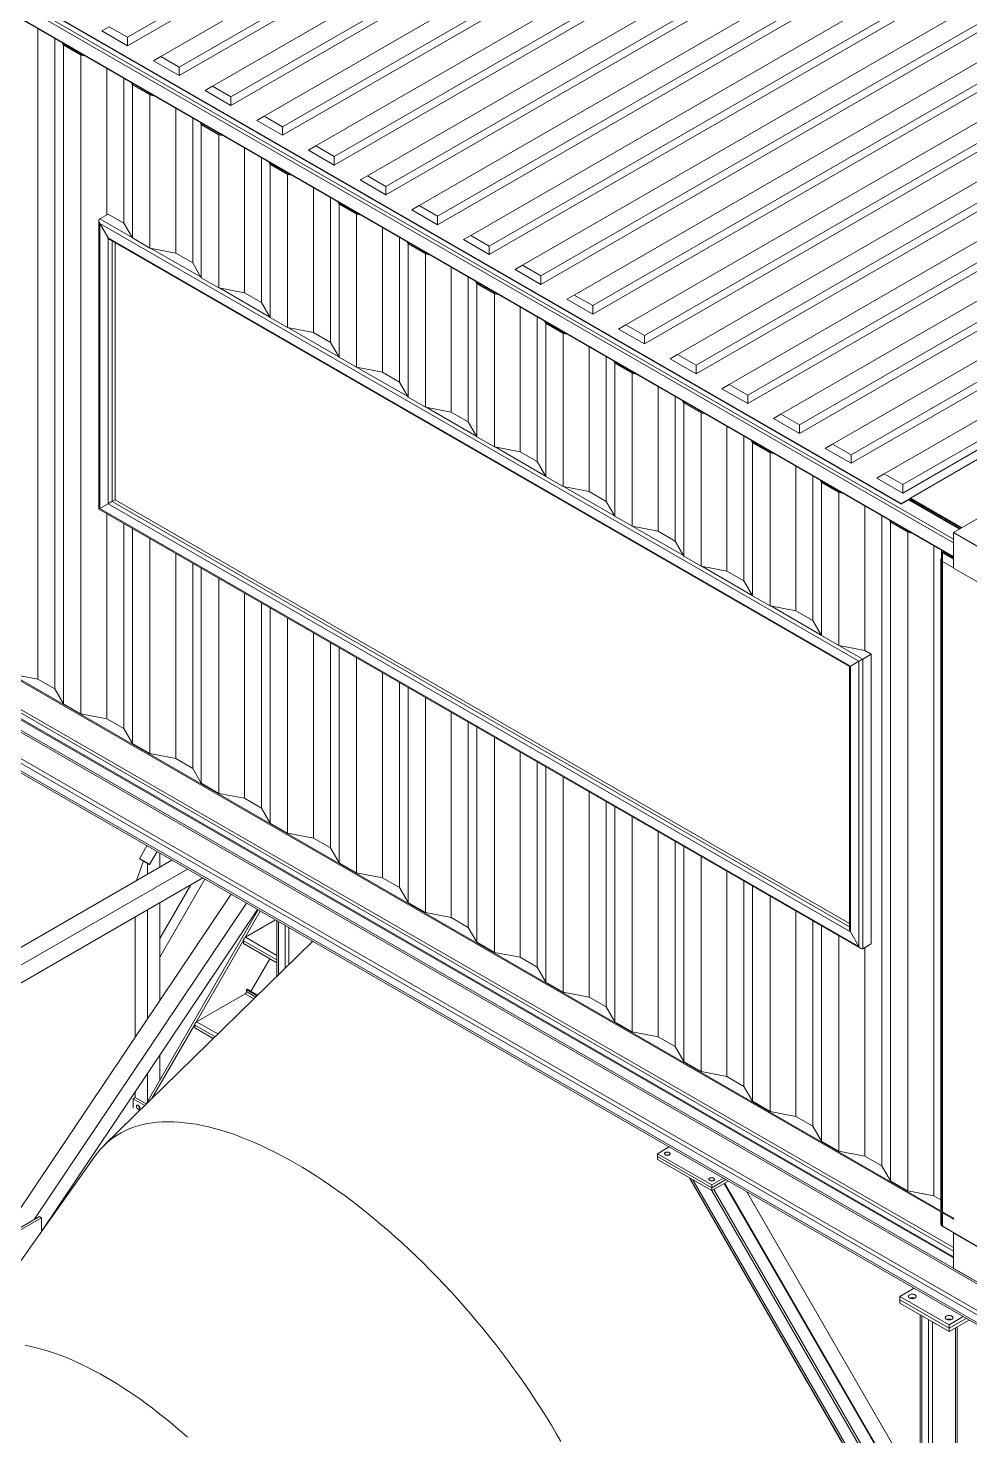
# Model space of a CAD drawing. Header units: millimetres. Extents: x 26816 to 90584, y 11074 to 56542.
# Drawn here: x 44217 to 46923, y 33464 to 37511 of the extents above; entities that cross this region are included whole.
import ezdxf

# ---------------------------------------------------------------- set-up
doc = ezdxf.new("R2010")
doc.units = ezdxf.units.MM
doc.layers.add('MAU_DO', color=1, linetype='Continuous')
doc.layers.add('MAU_XANH', color=5, linetype='Continuous')
doc.layers.add('MAU_TÍM', color=4, linetype='Continuous', lineweight=25)

msp = doc.modelspace()

# ---------------------------------------------------------------- linework, layer by layer
at = {"layer": 'MAU_DO', "linetype": 'Continuous', "lineweight": 0}
for p, q in [((44502.8, 37484.7), (46108, 38411.3)), ((46129.2, 38399.1), (44502.8, 37460.2)), ((42850.3, 38355.5), (46875.9, 36031.6)), ((42854.6, 38362.8), (46875.9, 36041.4)), ((46203.4, 38356.2), (44598.3, 37429.6)), ((42850.3, 38316.3), (46875.9, 35992.4)), ((42851.6, 38313.6), (46875.9, 35990.4)), ((44651.3, 37399), (46256.5, 38325.6)), ((46277.7, 38313.4), (44651.3, 37374.5)), ((43038.1, 38273.2), (46725.6, 36144.4)), ((43038.1, 38271.6), (46725.6, 36142.8)), ((46351.9, 38270.5), (44746.8, 37343.9)), ((44799.8, 37313.3), (46405, 38239.9)), ((46426.2, 38227.7), (44799.8, 37288.8)), ((46500.4, 38184.8), (44895.3, 37258.2)), ((44948.3, 37227.6), (46553.5, 38154.2)), ((46574.7, 38141.9), (44948.3, 37203.1)), ((46648.9, 38099.1), (45043.8, 37172.4)), ((45096.8, 37141.8), (46701.9, 38068.5)), ((46723.2, 38056.2), (45096.8, 37117.3)), ((46797.4, 38013.3), (45192.3, 37086.7)), ((45245.3, 37056.1), (46850.4, 37982.7)), ((46871.7, 37970.5), (45245.3, 37031.6)), ((46945.9, 37927.6), (45340.8, 37001)), ((45393.8, 36970.4), (46998.9, 37897)), ((47020.1, 37884.8), (45393.8, 36945.9)), ((47094.4, 37841.9), (45489.3, 36915.3)), ((45542.3, 36884.7), (47147.4, 37811.3)), ((47168.6, 37799), (45542.3, 36860.2)), ((47242.9, 37756.2), (45637.8, 36829.6)), ((45690.8, 36798.9), (47295.9, 37725.6)), ((47317.1, 37713.3), (45690.8, 36774.4)), ((47391.4, 37670.5), (45786.2, 36743.8)), ((45839.3, 36713.2), (47444.4, 37639.8)), ((47465.6, 37627.6), (45839.3, 36688.7)), ((47539.9, 37584.7), (45934.7, 36658.1)), ((45987.8, 36627.5), (47592.9, 37554.1)), ((47614.1, 37541.9), (45987.8, 36603)), ((44245.2, 37509), (44245.2, 35639.7)), ((44294.1, 37480.8), (44294.1, 35611.5)), ((44449.8, 37515.3), (44428.6, 37503.1)), ((44502.8, 37460.2), (44428.6, 37503.1)), ((44449.8, 37515.3), (44502.8, 37484.7)), ((44502.8, 37460.2), (44502.8, 37484.7)), ((47688.4, 37499), (46083.2, 36572.4)), ((44315.1, 37468.7), (44318.8, 37462.2)), ((44317.9, 37467.1), (44320.4, 37462.7)), ((44318.8, 37462.2), (44368.9, 37433.3)), ((44318.8, 37462.2), (44318.8, 35568.6)), ((44320.4, 37462.7), (44369.9, 37434.2)), ((46136.3, 36541.8), (47741.4, 37468.4)), ((47762.6, 37456.1), (46136.3, 36517.3)), ((44368.9, 37433.3), (44380.2, 37431.1)), ((44368.9, 37433.3), (44368.9, 35539.7)), ((44369.9, 37434.2), (44377.4, 37432.7)), ((44598.3, 37429.6), (44577.1, 37417.4)), ((44651.3, 37374.5), (44577.1, 37417.4)), ((44598.3, 37429.6), (44651.3, 37399)), ((44651.3, 37374.5), (44651.3, 37399)), ((47836.9, 37413.3), (46231.7, 36486.7)), ((44443.2, 37394.7), (44443.2, 36974.3)), ((44492.1, 37366.5), (44492.1, 36950.6)), ((46284.8, 36456), (47889.9, 37382.7)), ((47911.1, 37370.4), (46284.8, 36431.6)), ((44513.1, 37354.4), (44516.8, 37347.9)), ((44515.9, 37352.8), (44518.4, 37348.5)), ((44516.8, 37347.9), (44566.9, 37319)), ((44516.8, 37347.9), (44516.8, 36907.8)), ((44518.4, 37348.5), (44567.9, 37319.9)), ((44566.9, 37319), (44578.2, 37316.8)), ((44566.9, 37319), (44566.9, 36878.9)), ((44567.9, 37319.9), (44575.4, 37318.4)), ((44746.8, 37343.9), (44725.6, 37331.6)), ((44799.8, 37288.8), (44725.6, 37331.6)), ((44746.8, 37343.9), (44799.8, 37313.3)), ((47985.3, 37327.6), (46380.2, 36400.9)), ((44641.2, 37280.4), (44641.2, 36864.6)), ((44799.8, 37288.8), (44799.8, 37313.3)), ((46433.2, 36370.3), (48038.4, 37296.9)), ((48059.6, 37284.7), (46433.2, 36345.8)), ((44690.1, 37252.2), (44690.1, 36836.3)), ((44711.1, 37240.1), (44714.8, 37233.6)), ((44713.9, 37238.5), (44716.4, 37234.2)), ((44895.3, 37258.2), (44874.1, 37245.9)), ((44948.3, 37203.1), (44874.1, 37245.9)), ((44895.3, 37258.2), (44948.3, 37227.6)), ((48133.8, 37241.8), (46528.7, 36315.2)), ((44714.8, 37233.6), (44764.9, 37204.7)), ((44714.8, 37233.6), (44714.8, 36793.5)), ((44716.4, 37234.2), (44765.9, 37205.6)), ((44764.9, 37204.7), (44776.2, 37202.5)), ((44764.9, 37204.7), (44764.9, 36764.6)), ((44765.9, 37205.6), (44773.3, 37204.1)), ((44948.3, 37203.1), (44948.3, 37227.6)), ((46581.7, 36284.6), (48186.9, 37211.2)), ((48208.1, 37199), (46581.7, 36260.1)), ((44839.2, 37166.2), (44839.2, 36750.3)), ((45043.8, 37172.4), (45022.6, 37160.2)), ((45096.8, 37117.3), (45022.6, 37160.2)), ((45043.8, 37172.4), (45096.8, 37141.8)), ((48282.3, 37156.1), (46677.2, 36229.5)), ((44888.1, 37137.9), (44888.1, 36722)), ((44909.1, 37125.8), (44912.8, 37119.3)), ((44911.9, 37124.2), (44914.4, 37119.9)), ((44912.8, 37119.3), (44962.9, 37090.4)), ((44912.8, 37119.3), (44912.8, 36679.2)), ((44914.4, 37119.9), (44963.9, 37091.3)), ((45096.8, 37117.3), (45096.8, 37141.8)), ((46730.2, 36198.9), (48335.4, 37125.5)), ((44962.9, 37090.4), (44974.2, 37088.2)), ((44962.9, 37090.4), (44962.9, 36650.3)), ((44963.9, 37091.3), (44971.3, 37089.8)), ((45192.3, 37086.7), (45171.1, 37074.5)), ((45245.3, 37031.6), (45171.1, 37074.5)), ((45192.3, 37086.7), (45245.3, 37056.1)), ((48356.6, 37113.3), (46730.2, 36174.4)), ((46752.2, 36160.2), (48384.2, 37102.3)), ((45037.2, 37051.9), (45037.2, 36636)), ((45245.3, 37031.6), (45245.3, 37056.1)), ((45086.1, 37023.6), (45086.1, 36607.7)), ((45107, 37011.5), (45110.8, 37005)), ((45109.9, 37009.9), (45112.4, 37005.6)), ((45110.8, 37005), (45160.9, 36976.1)), ((45110.8, 37005), (45110.8, 36564.9)), ((45112.4, 37005.6), (45161.9, 36977)), ((45340.8, 37001), (45319.6, 36988.8)), ((45340.8, 37001), (45393.8, 36970.4)), ((44420.7, 36957.5), (44420.7, 36128.5)), ((44423.1, 36962.7), (44447.1, 36976.6)), ((44516.1, 36909), (44423.1, 36962.7)), ((44447.1, 36976.6), (44492.1, 36950.6)), ((45160.9, 36976.1), (45172.2, 36973.9)), ((45160.9, 36976.1), (45160.9, 36536)), ((45161.9, 36977), (45169.3, 36975.6)), ((45393.8, 36945.9), (45319.6, 36988.8)), ((45393.8, 36945.9), (45393.8, 36970.4)), ((46603.8, 35690.7), (44423.1, 36949.6)), ((44447.1, 36908), (44423.1, 36949.6)), ((44423.1, 36949.6), (44423.1, 36129.8)), ((44492.1, 36950.6), (44516.8, 36907.8)), ((45235.1, 36937.6), (45235.1, 36521.7)), ((45489.3, 36915.3), (45468, 36903)), ((45489.3, 36915.3), (45542.3, 36884.7)), ((46579.8, 35676.9), (44447.1, 36908)), ((44447.1, 36908), (44447.1, 36143.7)), ((44452.8, 36902), (46577.4, 35675.5)), ((44458.4, 36898.8), (44458.4, 36150.3)), ((44466.9, 36893.9), (44466.9, 36155.2)), ((44516.8, 36907.8), (44566.9, 36878.9)), ((44566.9, 36878.9), (44641.2, 36864.6)), ((44714.1, 36794.7), (44569.1, 36878.4)), ((45284, 36909.3), (45284, 36493.4)), ((45305, 36897.2), (45308.8, 36890.7)), ((45307.9, 36895.6), (45310.4, 36891.3)), ((45308.8, 36890.7), (45358.9, 36861.8)), ((45308.8, 36890.7), (45308.8, 36450.6)), ((45310.4, 36891.3), (45359.9, 36862.7)), ((45542.3, 36860.2), (45468, 36903)), ((45542.3, 36860.2), (45542.3, 36884.7)), ((44641.2, 36864.6), (44690.1, 36836.3)), ((44690.1, 36836.3), (44714.8, 36793.5)), ((45358.9, 36861.8), (45370.2, 36859.6)), ((45358.9, 36861.8), (45358.9, 36421.7)), ((45359.9, 36862.7), (45367.3, 36861.3)), ((44714.8, 36793.5), (44764.9, 36764.6)), ((45433.1, 36823.3), (45433.1, 36407.4)), ((45482, 36795), (45482, 36379.2)), ((45637.8, 36829.6), (45616.5, 36817.3)), ((45690.8, 36774.4), (45616.5, 36817.3)), ((45637.8, 36829.6), (45690.8, 36798.9)), ((45690.8, 36774.4), (45690.8, 36798.9)), ((44764.9, 36764.6), (44839.2, 36750.3)), ((44912.1, 36680.4), (44767, 36764.1)), ((44839.2, 36750.3), (44888.1, 36722)), ((45503, 36782.9), (45506.8, 36776.4)), ((45505.9, 36781.3), (45508.4, 36777)), ((45506.8, 36776.4), (45556.9, 36747.5)), ((45506.8, 36776.4), (45506.8, 36336.3)), ((45508.4, 36777), (45557.9, 36748.4)), ((45515.4, 36775.8), (45515.4, 36772.9)), ((45516.5, 36775.1), (45516.5, 36772.2)), ((45516.8, 36772.1), (45516.8, 36774.9)), ((45530.3, 36764.3), (45530.3, 36767.2)), ((45531.7, 36763.5), (45531.7, 36766.4)), ((44888.1, 36722), (44912.8, 36679.2)), ((45556.9, 36747.5), (45568.2, 36745.3)), ((45556.9, 36747.5), (45556.9, 36307.4)), ((45557.9, 36748.4), (45565.3, 36747)), ((45631.1, 36709), (45631.1, 36293.1)), ((45786.2, 36743.8), (45765, 36731.6)), ((45839.3, 36688.7), (45765, 36731.6)), ((45786.2, 36743.8), (45839.3, 36713.2)), ((45839.3, 36688.7), (45839.3, 36713.2)), ((44912.8, 36679.2), (44962.9, 36650.3)), ((45680, 36680.7), (45680, 36264.9)), ((45701, 36668.6), (45704.8, 36662.1)), ((44962.9, 36650.3), (45037.2, 36636)), ((45110.1, 36566.1), (44965, 36649.9)), ((45037.2, 36636), (45086.1, 36607.7)), ((45703.9, 36667), (45706.3, 36662.7)), ((45704.8, 36662.1), (45754.9, 36633.2)), ((45704.8, 36662.1), (45704.8, 36222)), ((45706.3, 36662.7), (45755.8, 36634.1)), ((45754.9, 36633.2), (45766.1, 36631)), ((45754.9, 36633.2), (45754.9, 36193.1)), ((45755.8, 36634.1), (45763.3, 36632.7)), ((45934.7, 36658.1), (45913.5, 36645.9)), ((45987.8, 36603), (45913.5, 36645.9)), ((45934.7, 36658.1), (45987.8, 36627.5)), ((45086.1, 36607.7), (45110.8, 36564.9)), ((45829.1, 36594.7), (45829.1, 36178.8)), ((45987.8, 36603), (45987.8, 36627.5)), ((45110.8, 36564.9), (45160.9, 36536)), ((45878, 36566.4), (45878, 36150.6)), ((45899, 36554.3), (45902.8, 36547.8)), ((45901.8, 36552.7), (45904.3, 36548.4)), ((45902.8, 36547.8), (45952.9, 36518.9)), ((45902.8, 36547.8), (45902.8, 36107.7)), ((45904.3, 36548.4), (45953.8, 36519.8)), ((46083.2, 36572.4), (46062, 36560.1)), ((46136.3, 36517.3), (46062, 36560.1)), ((46083.2, 36572.4), (46136.3, 36541.8)), ((45160.9, 36536), (45235.1, 36521.7)), ((45308.1, 36451.8), (45163, 36535.6)), ((45235.1, 36521.7), (45284, 36493.4)), ((45952.9, 36518.9), (45964.1, 36516.7)), ((45952.9, 36518.9), (45952.9, 36078.8)), ((45953.8, 36519.8), (45961.3, 36518.4)), ((46136.3, 36517.3), (46136.3, 36541.8)), ((45284, 36493.4), (45308.8, 36450.6)), ((46027.1, 36480.4), (46027.1, 36064.5)), ((46231.7, 36486.7), (46210.5, 36474.4)), ((46284.8, 36431.6), (46210.5, 36474.4)), ((46231.7, 36486.7), (46284.8, 36456)), ((45308.8, 36450.6), (45358.9, 36421.7)), ((46076, 36452.1), (46076, 36036.3)), ((46097, 36440), (46100.8, 36433.5)), ((46099.8, 36438.4), (46102.3, 36434.1)), ((46100.8, 36433.5), (46150.8, 36404.6)), ((46100.8, 36433.5), (46100.8, 35993.4)), ((46102.3, 36434.1), (46151.8, 36405.5)), ((46284.8, 36431.6), (46284.8, 36456)), ((46875.9, 34089.9), (42846.8, 36415.8)), ((46875.9, 34086.6), (42846.8, 36412.5)), ((45358.9, 36421.7), (45433.1, 36407.4)), ((45506.1, 36337.5), (45361, 36421.3)), ((45433.1, 36407.4), (45482, 36379.2)), ((46150.8, 36404.6), (46162.1, 36402.4)), ((46150.8, 36404.6), (46150.8, 35964.5)), ((46151.8, 36405.5), (46159.3, 36404.1)), ((46380.2, 36400.9), (46359, 36388.7)), ((46433.2, 36345.8), (46359, 36388.7)), ((46380.2, 36400.9), (46433.2, 36370.3)), ((45482, 36379.2), (45506.8, 36336.3)), ((46225.1, 36366.1), (46225.1, 35950.2)), ((46433.2, 36345.8), (46433.2, 36370.3)), ((46875.9, 33995.1), (42875.1, 36304.8)), ((46875.9, 34004.9), (42879.3, 36312.1)), ((45506.8, 36336.3), (45556.9, 36307.4)), ((45556.9, 36307.4), (45631.1, 36293.1)), ((45704.1, 36223.2), (45559, 36307)), ((46274, 36337.8), (46274, 35922)), ((46295, 36325.7), (46298.7, 36319.2)), ((46297.8, 36324.1), (46300.3, 36319.8)), ((46298.7, 36319.2), (46348.8, 36290.3)), ((46298.7, 36319.2), (46298.7, 35879.1)), ((46300.3, 36319.8), (46349.8, 36291.2)), ((46528.7, 36315.2), (46507.5, 36303)), ((46528.7, 36315.2), (46581.7, 36284.6)), ((46875.9, 33978.8), (42860.9, 36296.6)), ((46875.9, 33975.5), (42860.9, 36293.3)), ((45631.1, 36293.1), (45680, 36264.9)), ((45680, 36264.9), (45704.8, 36222)), ((46348.8, 36290.3), (46360.1, 36288.1)), ((46348.8, 36290.3), (46348.8, 35850.2)), ((46349.8, 36291.2), (46357.3, 36289.8)), ((46581.7, 36260.1), (46507.5, 36303)), ((46581.7, 36260.1), (46581.7, 36284.6)), ((46423.1, 36251.8), (46423.1, 35835.9)), ((46472, 36223.5), (46472, 35807.7)), ((46677.2, 36229.5), (46656, 36217.2)), ((46677.2, 36229.5), (46730.2, 36198.9)), ((45704.8, 36222), (45754.9, 36193.1)), ((45754.9, 36193.1), (45829.1, 36178.8)), ((45902.1, 36108.9), (45757, 36192.7)), ((46493, 36211.4), (46496.7, 36204.9)), ((46495.8, 36209.8), (46498.3, 36205.5)), ((46496.7, 36204.9), (46546.8, 36176)), ((46496.7, 36204.9), (46496.7, 35764.8)), ((46498.3, 36205.5), (46547.8, 36176.9)), ((46730.2, 36174.4), (46656, 36217.2)), ((46730.2, 36174.4), (46730.2, 36198.9)), ((44423.1, 36129.8), (44447.1, 36143.7)), ((44447.1, 36143.7), (46579.8, 34912.6)), ((44458.4, 36150.3), (44466.9, 36155.2)), ((44458.4, 36150.3), (46577.4, 34927)), ((44466.9, 36155.2), (46577.4, 34936.8)), ((45829.1, 36178.8), (45878, 36150.6)), ((45878, 36150.6), (45902.8, 36107.7)), ((46546.8, 36176), (46558.1, 36173.8)), ((46546.8, 36176), (46546.8, 35735.9)), ((46547.8, 36176.9), (46555.3, 36175.5)), ((46725.6, 36144.4), (46752.2, 36159.7)), ((46725.6, 36142.8), (46752.2, 36158.1)), ((46725.6, 36144.4), (46725.6, 36142.8)), ((46746.9, 36155.1), (46892.9, 36070.8)), ((46894.6, 36071.8), (46748.6, 36156.1)), ((46752.2, 36156.9), (46752.2, 36160.2)), ((46899.9, 36074.9), (46752.2, 36160.2)), ((46897.1, 36073.2), (46752.2, 36156.9)), ((44420.7, 36128.5), (46609.5, 34865)), ((44423.1, 36129.8), (46603.8, 34870.9)), ((44443.2, 36115.5), (44443.2, 35525.4)), ((45902.8, 36107.7), (45952.9, 36078.8)), ((46621.1, 36137.5), (46621.1, 35721.6)), ((46670, 36109.2), (46670, 34239.9)), ((46875.9, 36061), (46989, 36126.3)), ((44492.1, 36087.3), (44492.1, 35497.2)), ((44516.8, 36073), (44516.8, 35454.3)), ((45952.9, 36078.8), (46027.1, 36064.5)), ((46100, 35994.6), (45955, 36078.4)), ((46027.1, 36064.5), (46076, 36036.3)), ((46691, 36097.1), (46694.7, 36090.6)), ((46693.8, 36095.5), (46696.3, 36091.2)), ((46694.7, 36090.6), (46744.8, 36061.7)), ((46694.7, 36090.6), (46694.7, 34197.1)), ((46696.3, 36091.2), (46745.8, 36062.6)), ((46744.8, 36061.7), (46756.1, 36059.5)), ((46744.8, 36061.7), (46744.8, 34168.1)), ((46745.8, 36062.6), (46753.2, 36061.2)), ((44566.9, 36044.1), (44566.9, 35425.4)), ((46076, 36036.3), (46100.8, 35993.4)), ((46819.1, 36023.2), (46819.1, 34153.9)), ((46875.9, 36061), (46875.9, 35958.9)), ((47003.2, 35987.5), (46875.9, 36061)), ((44641.2, 36001.2), (44641.2, 35411.1)), ((46100.8, 35993.4), (46150.8, 35964.5)), ((46839.7, 35983), (46839.7, 34113.9)), ((46841.1, 36006.7), (46841.1, 35982.2)), ((46875.9, 35984.2), (46844.1, 36002.6)), ((46844.1, 36002.6), (46844.1, 35978.1)), ((46846.9, 36007.1), (46846.9, 36004.2)), ((46846.9, 36004.2), (46875.9, 35987.5)), ((46862.5, 35998.1), (46862.5, 35995.3)), ((46865.4, 35993.6), (46865.4, 35996.4)), ((44690.1, 35973), (44690.1, 35382.9)), ((44714.8, 35958.7), (44714.8, 35340)), ((46150.8, 35964.5), (46225.1, 35950.2)), ((46298, 35880.3), (46153, 35964.1)), ((46225.1, 35950.2), (46274, 35922)), ((46842.7, 35978.9), (46875.9, 35959.7)), ((46842.7, 35978.9), (46842.7, 34109.9)), ((46844.1, 35978.1), (46875.9, 35959.7)), ((46844.1, 35978.1), (46844.1, 34109)), ((47003.2, 35885.4), (46875.9, 35958.9)), ((44764.9, 35929.8), (44764.9, 35311.1)), ((46274, 35922), (46298.7, 35879.1)), ((44839.2, 35886.9), (44839.2, 35296.8)), ((44888.1, 35858.7), (44888.1, 35268.6)), ((46298.7, 35879.1), (46348.8, 35850.2)), ((44912.8, 35844.4), (44912.8, 35225.7)), ((46348.8, 35850.2), (46423.1, 35835.9)), ((46496, 35766), (46351, 35849.8)), ((46423.1, 35835.9), (46472, 35807.7)), ((44962.9, 35815.5), (44962.9, 35196.8)), ((46472, 35807.7), (46496.7, 35764.8)), ((45037.2, 35772.6), (45037.2, 35182.5)), ((45086.1, 35744.4), (45086.1, 35154.3)), ((46496.7, 35764.8), (46546.8, 35735.9)), ((45110.8, 35730.1), (45110.8, 35111.4)), ((45160.9, 35701.2), (45160.9, 35082.5)), ((46546.8, 35735.9), (46621.1, 35721.6)), ((46615.1, 35697.3), (46548.9, 35735.5)), ((46639.2, 35711.2), (46615.1, 35697.3)), ((46615.1, 34864.4), (46615.1, 35697.3)), ((46621.1, 35721.6), (46639.2, 35711.2)), ((46639.2, 34878.3), (46639.2, 35711.2)), ((45235.1, 35658.3), (45235.1, 35068.2)), ((46577.4, 35675.5), (46577.4, 34920.5)), ((46603.8, 35690.7), (46579.8, 35676.9)), ((46579.8, 34912.6), (46579.8, 35676.9)), ((46603.8, 34870.9), (46603.8, 35690.7)), ((44170.9, 35654), (44245.2, 35639.7)), ((44245.2, 35639.7), (44294.1, 35611.5)), ((45284, 35630.1), (45284, 35040)), ((44294.1, 35611.5), (44318.8, 35568.6)), ((45308.8, 35615.8), (45308.8, 34997.1)), ((45358.9, 35586.9), (45358.9, 34968.2)), ((44318.8, 35568.6), (44368.9, 35539.7)), ((44368.9, 35539.7), (44443.2, 35525.4)), ((45433.1, 35544), (45433.1, 34953.9)), ((44443.2, 35525.4), (44492.1, 35497.2)), ((44492.1, 35497.2), (44516.8, 35454.3)), ((45482, 35515.8), (45482, 34925.7)), ((45506.8, 35501.5), (45506.8, 34882.8)), ((44516.8, 35454.3), (44566.9, 35425.4)), ((45556.9, 35472.6), (45556.9, 34853.9)), ((44566.9, 35425.4), (44641.2, 35411.1)), ((45631.1, 35429.7), (45631.1, 34839.6)), ((44641.2, 35411.1), (44690.1, 35382.9)), ((44690.1, 35382.9), (44714.8, 35340)), ((45680, 35401.5), (45680, 34811.4)), ((45704.8, 35387.2), (45704.8, 34768.5)), ((44714.8, 35340), (44764.9, 35311.1)), ((45754.9, 35358.3), (45754.9, 34739.6)), ((44764.9, 35311.1), (44839.2, 35296.8)), ((44839.2, 35296.8), (44888.1, 35268.6)), ((45829.1, 35315.4), (45829.1, 34725.3)), ((44888.1, 35268.6), (44912.8, 35225.7)), ((45878, 35287.2), (45878, 34697.1)), ((45902.8, 35272.9), (45902.8, 34654.3)), ((44912.8, 35225.7), (44962.9, 35196.8)), ((45952.9, 35244), (45952.9, 34625.3)), ((44962.9, 35196.8), (45037.2, 35182.5)), ((45037.2, 35182.5), (45086.1, 35154.3)), ((46027.1, 35201.2), (46027.1, 34611)), ((46076, 35172.9), (46076, 34582.8)), ((45086.1, 35154.3), (45110.8, 35111.4)), ((46100.8, 35158.6), (46100.8, 34540)), ((45110.8, 35111.4), (45160.9, 35082.5)), ((46150.8, 35129.7), (46150.8, 34511)), ((45160.9, 35082.5), (45235.1, 35068.2)), ((45235.1, 35068.2), (45284, 35040)), ((46225.1, 35086.9), (46225.1, 34496.7)), ((46274, 35058.6), (46274, 34468.5)), ((45284, 35040), (45308.8, 34997.1)), ((46298.7, 35044.3), (46298.7, 34425.7)), ((46348.8, 35015.4), (46348.8, 34396.7)), ((45308.8, 34997.1), (45358.9, 34968.2)), ((46423.1, 34972.6), (46423.1, 34382.4)), ((45358.9, 34968.2), (45433.1, 34953.9)), ((45433.1, 34953.9), (45482, 34925.7)), ((46472, 34944.3), (46472, 34354.2)), ((46496.7, 34930), (46496.7, 34311.4)), ((45482, 34925.7), (45506.8, 34882.8)), ((46546.8, 34901.1), (46546.8, 34282.4)), ((46603.8, 34870.9), (46579.8, 34912.6)), ((45506.8, 34882.8), (45556.9, 34853.9)), ((45556.9, 34853.9), (45631.1, 34839.6)), ((46639.2, 34878.3), (46615.1, 34864.4)), ((46621.1, 34867.8), (46621.1, 34268.2)), ((45631.1, 34839.6), (45680, 34811.4)), ((45680, 34811.4), (45704.8, 34768.5)), ((45704.8, 34768.5), (45754.9, 34739.6)), ((45754.9, 34739.6), (45829.1, 34725.3)), ((45829.1, 34725.3), (45878, 34697.1)), ((45878, 34697.1), (45902.8, 34654.3)), ((45902.8, 34654.3), (45952.9, 34625.3)), ((45952.9, 34625.3), (46027.1, 34611)), ((46027.1, 34611), (46076, 34582.8)), ((46076, 34582.8), (46100.8, 34540)), ((46100.8, 34540), (46150.8, 34511)), ((46150.8, 34511), (46225.1, 34496.7)), ((46225.1, 34496.7), (46274, 34468.5)), ((46274, 34468.5), (46298.7, 34425.7)), ((46298.7, 34425.7), (46348.8, 34396.7)), ((46348.8, 34396.7), (46423.1, 34382.4)), ((46423.1, 34382.4), (46472, 34354.2)), ((46472, 34354.2), (46496.7, 34311.4)), ((46496.7, 34311.4), (46546.8, 34282.4)), ((46546.8, 34282.4), (46621.1, 34268.2)), ((46621.1, 34268.2), (46670, 34239.9)), ((46670, 34239.9), (46694.7, 34197.1)), ((46694.7, 34197.1), (46744.8, 34168.1)), ((46744.8, 34168.1), (46819.1, 34153.9)), ((46819.1, 34153.9), (46839.7, 34141.9)), ((46839.7, 34107.5), (46839.7, 34071.5)), ((46842.7, 34105.8), (46842.7, 34067.4)), ((46844.1, 34105), (46844.1, 34066.6)), ((46875.9, 34089.9), (46876.6, 34090.3)), ((46875.9, 34089.9), (46875.9, 34086.6)), ((46875.9, 34086.6), (46876.6, 34087)), ((46955.1, 34002.5), (46842.7, 34067.4)), ((46996.1, 33978.8), (46844.1, 34066.6)), ((46875.9, 34047.4), (46876.6, 34047.8)), ((46875.9, 34047.4), (46875.9, 33945.3)), ((47003.2, 33973.9), (46875.9, 34047.4)), ((47003.2, 33871.9), (46875.9, 33945.3))]:
    msp.add_line(p, q, dxfattribs=at)
at = {"layer": 'MAU_DO', "linetype": 'Continuous', "lineweight": 0, "flags": 128}
for points in [[(46841.1, 35986), (46840.5, 35985.2), (46839.9, 35984.1), (46839.7, 35983), (46839.9, 35981.9), (46840.5, 35980.8), (46841.4, 35979.8), (46842.7, 35978.9)], [(46844.1, 36002.6), (46842.8, 36003.5), (46841.9, 36004.5), (46841.3, 36005.6), (46841.1, 36006.7), (46841.3, 36007.8), (46841.9, 36008.9), (46842.5, 36009.6)], [(46865.2, 35996.6), (46864.6, 35995.5), (46863.7, 35994.5)], [(46865.2, 35996.6), (46864.6, 35995.5), (46863.7, 35994.5)]]:
    msp.add_lwpolyline(points, dxfattribs=at)
at = {"layer": 'MAU_DO', "linetype": 'Continuous', "lineweight": 0}
for centre, radius, start, end in [((46846.2, 35982.7), 5.03, 185.6948, 245.6253), ((46847.8, 36006.7), 2.59, 151.4509, 249.7195), ((46844.7, 34072), 5.03, 185.6948, 245.6253)]:
    msp.add_arc(centre, radius, start, end, dxfattribs=at)
for centre, major_axis, ratio, start_param, end_param in [((44428.7, 36952.9), (-5.66, 9.8), 0.577335, 6.283145, 7.853941), ((44428.7, 36952.9), (-5.66, 9.8), 0.577335, 6.283145, 7.853941), ((44452.8, 36911.3), (-5.66, 9.8), 0.577335, 1.570756, 2.356235), ((44452.8, 36911.3), (-5.66, 9.8), 0.577335, 1.570756, 2.356235), ((44452.8, 36147), (8, 4.62), 0.00007, 0.785358, 2.356154), ((44452.8, 36147), (8, 4.62), 0.00007, 0.785358, 2.356154), ((44428.7, 36133.1), (8, 4.62), 0.00007, 2.356154, 3.141633), ((44428.7, 36133.1), (8, 4.62), 0.00007, 2.356154, 3.141552), ((46609.5, 35694), (8, 4.62), 0.00007, 0.785358, 2.356154), ((46609.5, 35694), (8, 4.62), 0.00007, 0.785358, 2.356154), ((46585.4, 35680.1), (8, 4.62), 0.00007, 2.356154, 3.141633), ((46585.4, 35680.1), (8, 4.62), 0.00007, 2.356154, 3.141552), ((46585.4, 34915.8), (-5.66, 9.8), 0.577335, 0.785358, 1.570756), ((46585.4, 34915.8), (-5.66, 9.8), 0.577335, 0.785358, 1.570756), ((46609.5, 34874.2), (-5.66, 9.8), 0.577335, 1.570756, 3.141552), ((46609.5, 34874.2), (-5.66, 9.8), 0.577335, 1.570756, 3.141552)]:
    msp.add_ellipse(centre, major_axis=major_axis, ratio=ratio, start_param=start_param, end_param=end_param, dxfattribs=at)
at = {"layer": 'MAU_TÍM', "linetype": 'Continuous', "lineweight": 0}
for p, q in [((45034.9, 34885.6), (44436, 34299.4)), ((44409.8, 34268.6), (43971.3, 33649.7))]:
    msp.add_line(p, q, dxfattribs=at)
at = {"layer": 'MAU_TÍM', "linetype": 'Continuous', "lineweight": 0, "flags": 128}
for points in [[(45748.2, 33447.2), (45734.6, 33470.8), (45720.6, 33494.3), (45706.3, 33517.9), (45691.5, 33541.4), (45676.4, 33564.8), (45660.9, 33588.2), (45645, 33611.5), (45628.8, 33634.7), (45612.3, 33657.7), (45595.5, 33680.7), (45578.3, 33703.5), (45560.9, 33726.1), (45543.2, 33748.6), (45525.2, 33770.9), (45506.9, 33792.9), (45488.4, 33814.8), (45469.6, 33836.4), (45450.7, 33857.7), (45431.5, 33878.8), (45412.1, 33899.6), (45392.6, 33920.1), (45372.8, 33940.3), (45352.9, 33960.2), (45332.9, 33979.7), (45312.8, 33998.9), (45292.5, 34017.7), (45272.1, 34036.1), (45251.7, 34054.2), (45231.1, 34071.8), (45210.5, 34089), (45189.9, 34105.8), (45169.2, 34122.2), (45148.6, 34138.1), (45127.9, 34153.6), (45107.2, 34168.6), (45086.6, 34183.1), (45065.9, 34197.1), (45045.4, 34210.6), (45024.9, 34223.6), (45004.5, 34236.1), (44984.2, 34248), (44964, 34259.5), (44943.9, 34270.3), (44924, 34280.7), (44904.2, 34290.4), (44884.6, 34299.6), (44865.2, 34308.3), (44845.9, 34316.3), (44826.9, 34323.8), (44808.1, 34330.7), (44789.5, 34337), (44771.1, 34342.7), (44753, 34347.8), (44735.2, 34352.3), (44717.6, 34356.2), (44700.4, 34359.5), (44683.5, 34362.2), (44666.8, 34364.2), (44650.5, 34365.7), (44634.6, 34366.5), (44618.9, 34366.7), (44603.7, 34366.3), (44588.8, 34365.3), (44574.3, 34363.6), (44560.2, 34361.4), (44546.5, 34358.5), (44533.2, 34355), (44520.3, 34351), (44507.9, 34346.3), (44495.9, 34341), (44484.3, 34335.1), (44473.2, 34328.6), (44462.5, 34321.5), (44452.3, 34313.9), (44442.6, 34305.6), (44433.4, 34296.8), (44424.6, 34287.4), (44416.4, 34277.5), (44409.8, 34268.6)], [(44675.3, 33459.9), (44658.6, 33474.6), (44641.9, 33489), (44625.1, 33503.1), (44608.2, 33516.8), (44591.3, 33530.2), (44574.5, 33543.2), (44557.6, 33555.8), (44540.7, 33568), (44523.8, 33579.9), (44507, 33591.3), (44490.2, 33602.3), (44473.5, 33612.9), (44456.8, 33623.1), (44440.3, 33632.9), (44423.8, 33642.2), (44407.4, 33651.1), (44391.1, 33659.5), (44374.9, 33667.5), (44358.9, 33675), (44343.1, 33682.1), (44327.3, 33688.7), (44311.8, 33694.8), (44296.4, 33700.4), (44281.2, 33705.6), (44266.3, 33710.2), (44251.5, 33714.4), (44236.9, 33718), (44222.6, 33721.2), (44208.5, 33723.9)]]:
    msp.add_lwpolyline(points, dxfattribs=at)
at = {"layer": 'MAU_XANH', "linetype": 'Continuous', "lineweight": 0}
for p, q in [((42719.5, 36344.8), (47003.2, 33871.9)), ((42719.5, 36339), (47003.2, 33866.1)), ((42719.5, 36228), (47003.2, 33755.1)), ((42738.6, 36239), (47022.3, 33766.1)), ((42744.3, 36248.8), (47027.9, 33775.9)), ((42719.5, 36222.3), (47003.2, 33749.4)), ((44558.8, 35160.5), (44537.2, 35123.2)), ((44566.4, 35106.4), (44588, 35143.7)), ((44595.6, 35139.2), (44595.6, 35099.1)), ((44630.3, 35119.2), (43442.9, 34433.7)), ((44674.9, 35093.5), (43442.9, 34382.2)), ((44529.1, 35060.7), (44548.5, 35116.7)), ((44548.5, 35116.7), (44560.3, 35109.9)), ((44548.5, 35116.7), (44548.5, 35116.7)), ((44560.3, 35109.9), (44560.3, 35078.7)), ((44719.5, 35067.7), (43442.9, 34330.8)), ((44595.6, 34839.6), (44725.4, 35064.3)), ((44134.4, 34028.4), (44800.3, 35021.1)), ((44684.5, 35047.6), (44595.6, 34893.6)), ((44234.6, 34085.6), (44844.9, 34995.3)), ((44255.4, 34050.9), (44876.6, 34977)), ((44555.6, 34416.4), (44878.6, 34975.9)), ((44560.3, 34975.8), (44560.3, 34663.2)), ((44595.6, 34996.3), (44595.6, 34715.9)), ((44839.9, 34895.8), (44884.2, 34972.6)), ((44524.9, 34955.4), (44524.9, 34610.5)), ((44928.3, 34947.2), (44841.5, 34897.1)), ((44931.4, 34784.2), (44931.4, 34945.4)), ((44936.3, 34789.1), (44936.3, 34942.6)), ((44955.4, 34807.8), (44955.4, 34931.5)), ((44699.9, 34653.3), (44836.1, 34889.3)), ((44931.4, 34845.2), (44841.5, 34897.1)), ((44966.7, 34818.9), (44966.7, 34925)), ((44835.9, 34887.3), (44835.9, 34879.1)), ((44931.4, 34832.2), (44835.9, 34887.3)), ((44931.4, 34824), (44835.9, 34879.1)), ((45032.5, 34883.2), (45032.5, 34887)), ((44857.6, 34741.7), (44911.6, 34835.4)), ((44840.8, 34735), (44701.5, 34654.6)), ((44866.1, 34720.4), (44840.8, 34735)), ((44844.4, 34746.8), (44846.5, 34748.1)), ((44844.4, 34746.8), (44844.4, 34741.1)), ((44875, 34729.1), (44844.4, 34746.8)), ((44871.4, 34725.5), (44844.4, 34741.1)), ((44876.6, 34730.7), (44846.5, 34748.1)), ((44572.9, 34433.4), (44696.1, 34646.8)), ((44695.9, 34644.8), (44695.9, 34636.6)), ((44754.4, 34611), (44695.9, 34644.8)), ((44762.8, 34619.2), (44701.5, 34654.6)), ((44749.1, 34605.9), (44695.9, 34636.6)), ((44595.6, 34558.2), (44595.6, 34485.8)), ((44560.3, 34505.5), (44560.3, 34424.6)), ((44524.9, 34452.8), (44524.9, 34436.3)), ((44524.9, 34436.3), (44519.3, 34433)), ((44519.3, 34405.5), (44519.3, 34433)), ((44519.3, 34433), (44552.7, 34413.7)), ((44524.9, 34436.3), (44556.5, 34418)), ((46059.2, 34294.3), (46025.6, 34274.9)), ((46025.6, 34274.9), (46181.2, 34185.1)), ((46025.6, 34266.8), (46025.6, 34274.9)), ((46025.6, 34266.8), (46025.6, 34258.6)), ((46025.6, 34266.8), (46181.2, 34177)), ((46025.6, 34258.6), (46181.2, 34168.8)), ((46732.7, 33138.4), (46116.1, 34206.4)), ((46732.7, 33140.6), (46118, 34205.3)), ((46732.7, 33151.3), (46127.3, 34199.9)), ((46181.2, 34185.1), (46214.8, 34204.5)), ((46181.2, 34177), (46221.8, 34200.4)), ((46181.2, 34168.8), (46228.9, 34196.4)), ((46181.2, 34177), (46181.2, 34185.1)), ((46181.2, 34177), (46181.2, 34168.8)), ((46733.4, 33213.9), (46181.8, 34169.2)), ((46739.2, 33217.2), (46187.6, 34172.5)), ((46217.1, 34189.5), (46768.6, 33234.2)), ((46769.2, 33234.6), (46217.7, 34189.9)), ((46770.2, 33235.1), (46218.6, 34190.4)), ((46780.4, 33302.3), (46281.9, 34165.8)), ((44249.7, 34094.3), (44108.3, 34012.7)), ((44255.4, 34091.1), (44113.9, 34009.4)), ((44255.4, 34091.1), (44249.7, 34094.3)), ((44255.4, 34050.7), (44255.4, 34091.1)), ((46762.8, 33888.2), (46722.1, 33864.7)), ((46722.1, 33864.7), (46863.5, 33783.1)), ((46722.1, 33854.9), (46722.1, 33864.7)), ((46722.1, 33854.9), (46863.5, 33773.3)), ((46722.1, 33854.9), (46722.1, 33845.1)), ((46722.1, 33845.1), (46863.5, 33763.5)), ((46780.4, 30631.4), (46780.4, 33811.4)), ((46785.4, 30628.5), (46785.4, 33808.6)), ((46804.5, 30639.6), (46804.5, 33797.5)), ((46863.5, 33783.1), (46904.2, 33806.5)), ((46863.5, 33773.3), (46912.7, 33801.6)), ((46863.5, 33763.5), (46921.2, 33796.7)), ((46815.8, 30639.6), (46815.8, 33791)), ((46863.5, 33773.3), (46863.5, 33783.1)), ((46863.5, 33773.3), (46863.5, 33763.5)), ((46881.6, 30573), (46881.6, 33773.9)), ((46886.5, 30570.2), (46886.5, 33776.7))]:
    msp.add_line(p, q, dxfattribs=at)
at = {"layer": 'MAU_XANH', "linetype": 'Continuous', "lineweight": 0, "flags": 128}
for points in [[(44560.3, 35109.9), (44558.4, 35111), (44556.5, 35112.1), (44554.4, 35113.3), (44552.3, 35114.5), (44550.2, 35115.8), (44548.1, 35117), (44546.1, 35118.1), (44544.2, 35119.2), (44542.4, 35120.2), (44540.9, 35121.1), (44539.6, 35121.8), (44538.6, 35122.4), (44537.8, 35122.9), (44537.4, 35123.1), (44537.2, 35123.2), (44537.4, 35123.1), (44537.9, 35122.8), (44538.7, 35122.4), (44539.7, 35121.8), (44541, 35121), (44542.6, 35120.1), (44544.3, 35119.1), (44546.2, 35118), (44548.2, 35116.9), (44550.3, 35115.7), (44552.5, 35114.4), (44554.6, 35113.2), (44556.6, 35112), (44558.6, 35110.9), (44560.4, 35109.9), (44562, 35108.9), (44563.4, 35108.1), (44564.6, 35107.4), (44565.5, 35106.9), (44566.1, 35106.6), (44566.4, 35106.4), (44566.4, 35106.4), (44566.1, 35106.6), (44565.4, 35106.9), (44564.5, 35107.5), (44563.3, 35108.2), (44561.9, 35109), (44560.3, 35109.9)], [(44559, 35110.7), (44557.3, 35111.6), (44555.5, 35112.7), (44553.6, 35113.8), (44551.7, 35114.9), (44549.8, 35116), (44547.9, 35117.1), (44546.1, 35118.1), (44544.5, 35119.1), (44543, 35119.9), (44541.8, 35120.6), (44540.8, 35121.2), (44540.1, 35121.6), (44539.6, 35121.8), (44539.5, 35121.9), (44539.7, 35121.8), (44540.2, 35121.5), (44540.9, 35121.1), (44541.9, 35120.5), (44543.2, 35119.8), (44544.7, 35118.9), (44546.4, 35117.9), (44548.2, 35116.9), (44550.1, 35115.8), (44552, 35114.7), (44553.9, 35113.6), (44555.8, 35112.5), (44557.6, 35111.5), (44559.2, 35110.5), (44560.7, 35109.7), (44561.9, 35109), (44562.9, 35108.4), (44563.6, 35108), (44564.1, 35107.7), (44564.2, 35107.7), (44564, 35107.8), (44563.5, 35108), (44562.8, 35108.5), (44561.7, 35109.1), (44560.5, 35109.8), (44559, 35110.7)], [(44528.4, 34411.4), (44528.6, 34412.6), (44528.9, 34413.6), (44529.5, 34414.3), (44530.3, 34414.8), (44531.2, 34414.9), (44532.3, 34414.7), (44533.4, 34414.2), (44534.5, 34413.5), (44535.5, 34412.4), (44536.5, 34411.2), (44537.3, 34409.8), (44537.9, 34408.4), (44538.2, 34407), (44538.3, 34405.7), (44538.2, 34404.5), (44537.9, 34403.5), (44537.3, 34402.7), (44536.5, 34402.3), (44535.5, 34402.1), (44534.5, 34402.3), (44533.4, 34402.8), (44532.3, 34403.6), (44531.2, 34404.6), (44530.3, 34405.8), (44529.5, 34407.2), (44528.9, 34408.6), (44528.6, 34410), (44528.4, 34411.4)], [(46048.2, 34271.7), (46049.6, 34271), (46051.1, 34270.6), (46052.8, 34270.4), (46054.5, 34270.3), (46056.2, 34270.5), (46057.8, 34270.9), (46059.2, 34271.5), (46060.4, 34272.2), (46061.2, 34273.1), (46061.7, 34274.1), (46061.9, 34275.1), (46061.7, 34276.1), (46061.1, 34277), (46060.1, 34277.8), (46058.9, 34278.5), (46057.4, 34279.1), (46055.8, 34279.4), (46054.1, 34279.6), (46052.4, 34279.5), (46050.7, 34279.2), (46049.2, 34278.7), (46047.9, 34278), (46046.9, 34277.2), (46046.2, 34276.3), (46045.9, 34275.3), (46046, 34274.3), (46046.4, 34273.3), (46047.1, 34272.4), (46048.2, 34271.7)], [(46186.8, 34204.7), (46185.5, 34205.4), (46183.9, 34205.8), (46182.2, 34206), (46180.5, 34206.1), (46178.8, 34205.9), (46177.2, 34205.5), (46175.8, 34204.9), (46174.7, 34204.2), (46173.8, 34203.3), (46173.3, 34202.3), (46173.2, 34201.3), (46173.4, 34200.3), (46174, 34199.4), (46174.9, 34198.6), (46176.2, 34197.9), (46177.6, 34197.3), (46179.2, 34197), (46180.9, 34196.8), (46182.7, 34196.9), (46184.3, 34197.2), (46185.8, 34197.7), (46187.1, 34198.4), (46188.1, 34199.2), (46188.8, 34200.1), (46189.1, 34201.1), (46189.1, 34202.1), (46188.7, 34203.1), (46187.9, 34203.9), (46186.8, 34204.7)], [(46765.2, 33869.2), (46763.7, 33869.9), (46762, 33870.5), (46760.1, 33870.8), (46758.2, 33871), (46756.2, 33871), (46754.3, 33870.8), (46752.5, 33870.3), (46750.8, 33869.7), (46749.3, 33869), (46748.1, 33868.1), (46747.2, 33867.1), (46746.7, 33866), (46746.5, 33864.8), (46746.6, 33863.7), (46747.1, 33862.6), (46747.9, 33861.6), (46749, 33860.6), (46750.4, 33859.8), (46752, 33859.2), (46753.8, 33858.7), (46755.7, 33858.4), (46757.7, 33858.3), (46759.7, 33858.5), (46761.6, 33858.8), (46763.3, 33859.3), (46764.9, 33860), (46766.2, 33860.8), (46767.3, 33861.8), (46768, 33862.9), (46768.4, 33864), (46768.4, 33865.1), (46768.1, 33866.2), (46767.5, 33867.3), (46766.5, 33868.3), (46765.2, 33869.2)], [(46871.3, 33808), (46869.8, 33808.7), (46868.1, 33809.2), (46866.2, 33809.6), (46864.3, 33809.8), (46862.3, 33809.8), (46860.4, 33809.5), (46858.5, 33809.1), (46856.9, 33808.5), (46855.4, 33807.7), (46854.2, 33806.8), (46853.3, 33805.8), (46852.7, 33804.7), (46852.5, 33803.6), (46852.7, 33802.5), (46853.1, 33801.4), (46854, 33800.3), (46855.1, 33799.4), (46856.5, 33798.6), (46858.1, 33797.9), (46859.9, 33797.5), (46861.8, 33797.2), (46863.8, 33797.1), (46865.7, 33797.2), (46867.6, 33797.6), (46869.4, 33798.1), (46870.9, 33798.8), (46872.3, 33799.6), (46873.3, 33800.6), (46874.1, 33801.6), (46874.5, 33802.7), (46874.5, 33803.9), (46874.2, 33805), (46873.5, 33806.1), (46872.6, 33807.1), (46871.3, 33808)]]:
    msp.add_lwpolyline(points, dxfattribs=at)
at = {"layer": 'MAU_XANH', "linetype": 'Continuous', "lineweight": 0}
for centre, radius, start, end in [((44848.2, 34886.7), 12.3, 122.6055, 177.3945), ((44836.7, 34741.5), 7.68, 302.6055, 357.3945), ((44708.2, 34644.2), 12.3, 122.6055, 177.3945), ((44545.1, 34415.3), 11.1, 188.143, 231.8516), ((44545.2, 34415.3), 11.1, 189.1076, 230.9266), ((46053.9, 34258.4), 13, 73.3454, 106.6546), ((46181.2, 34184.8), 13.2, 73.4937, 106.5063), ((46757.5, 33844.1), 17.2, 66.0002, 113.9998), ((46863.5, 33782.8), 17.2, 66.0002, 113.9998)]:
    msp.add_arc(centre, radius, start, end, dxfattribs=at)

doc.saveas('drawing.dxf')
